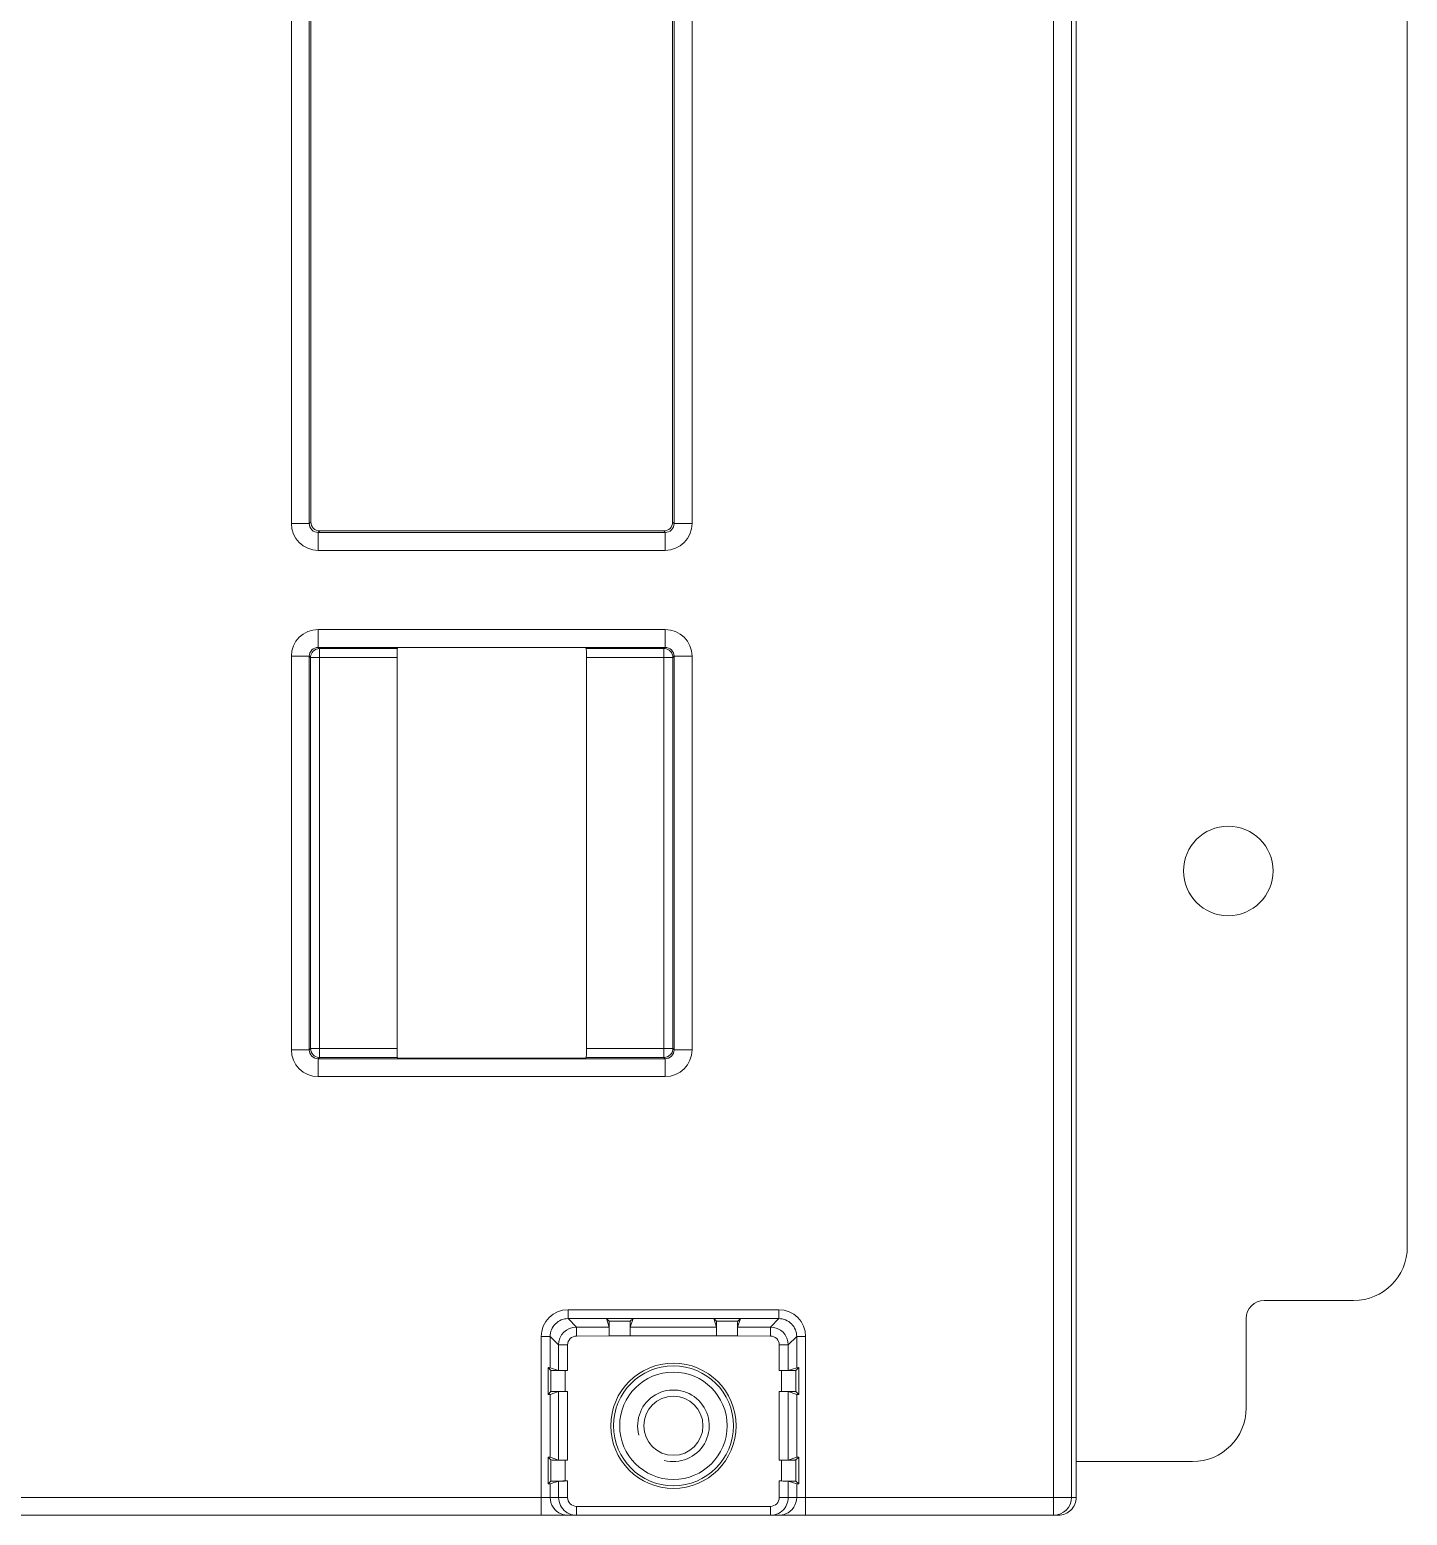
# Model space of a CAD drawing. Header units: millimetres. Extents: x 33157 to 59611, y -29750 to 1750.
# Drawn here: x 55073.7 to 55150.7, y -4362.7 to -4279.7 of the extents above; entities that cross this region are included whole.
import ezdxf

# ---------------------------------------------------------------- set-up
doc = ezdxf.new("R2010")
doc.units = ezdxf.units.MM
doc.layers.get('0').update_dxf_attribs({"lineweight": 18})
doc.layers.add('YOUCEGUDINGEDXF_CONTINUOUS_LINE', color=7, linetype='Continuous', lineweight=18)

msp = doc.modelspace()

# ---------------------------------------------------------------- linework, layer by layer
at = {"lineweight": 9}
for p, q in [((55130.942, -4196.655), (55130.942, -4362.655)), ((55131.942, -4197.655), (55131.942, -4361.655)), ((55132.207, -4197.655), (55132.207, -4361.655)), ((55088.366, -4252.414), (55088.366, -4307.246)), ((55089.366, -4252.414), (55089.366, -4307.246)), ((55089.451, -4252.499), (55089.451, -4307.161)), ((55109.663, -4252.499), (55109.663, -4307.161)), ((55109.748, -4252.414), (55109.748, -4307.246)), ((55110.748, -4252.414), (55110.748, -4307.246)), ((55089.866, -4307.746), (55089.866, -4308.746)), ((55109.248, -4307.746), (55109.248, -4308.746)), ((55089.866, -4313.164), (55089.866, -4314.164)), ((55109.248, -4313.164), (55109.248, -4314.164)), ((55089.934, -4314.232), (55089.934, -4337.078)), ((55109.18, -4314.232), (55109.18, -4337.078)), ((55088.366, -4314.664), (55088.366, -4336.646)), ((55089.366, -4314.664), (55089.366, -4336.646)), ((55089.434, -4314.732), (55089.434, -4336.578)), ((55094.27, -4314.732), (55094.27, -4336.578)), ((55104.844, -4314.732), (55104.844, -4336.578)), ((55109.68, -4314.732), (55109.68, -4336.578)), ((55109.748, -4314.664), (55109.748, -4336.646)), ((55110.748, -4314.664), (55110.748, -4336.646)), ((55089.866, -4337.146), (55089.866, -4338.146)), ((55109.248, -4337.146), (55109.248, -4338.146)), ((55103.819, -4351.168), (55103.819, -4351.668)), ((55115.595, -4351.168), (55115.595, -4351.668)), ((55104.291, -4352.14), (55104.291, -4352.64)), ((55115.122, -4352.14), (55115.122, -4352.64)), ((55102.32, -4352.667), (55102.32, -4362.655)), ((55102.82, -4352.667), (55102.82, -4354.409)), ((55103.292, -4353.139), (55103.292, -4354.566)), ((55103.792, -4353.139), (55103.792, -4354.571)), ((55115.622, -4353.139), (55115.622, -4354.571)), ((55116.122, -4353.139), (55116.122, -4354.566)), ((55116.594, -4352.667), (55116.594, -4354.409)), ((55117.094, -4352.667), (55117.094, -4362.655)), ((55102.709, -4354.407), (55102.709, -4355.903)), ((55102.866, -4354.564), (55102.866, -4355.746)), ((55103.666, -4354.571), (55103.666, -4355.739)), ((55115.748, -4354.571), (55115.748, -4355.739)), ((55116.548, -4354.564), (55116.548, -4355.746)), ((55116.705, -4354.407), (55116.705, -4355.903)), ((55103.292, -4355.743), (55103.292, -4359.566)), ((55103.792, -4355.739), (55103.792, -4359.571)), ((55115.622, -4355.739), (55115.622, -4359.571)), ((55116.122, -4355.743), (55116.122, -4359.566)), ((55102.82, -4355.901), (55102.82, -4359.409)), ((55116.594, -4355.901), (55116.594, -4359.409)), ((55102.709, -4359.407), (55102.709, -4360.903)), ((55102.866, -4359.564), (55102.866, -4360.746)), ((55103.666, -4359.571), (55103.666, -4360.739)), ((55115.748, -4359.571), (55115.748, -4360.739)), ((55116.548, -4359.564), (55116.548, -4360.746)), ((55116.705, -4359.407), (55116.705, -4360.903)), ((55103.292, -4360.743), (55103.292, -4361.655)), ((55103.792, -4360.739), (55103.792, -4361.655)), ((55115.622, -4360.739), (55115.622, -4361.655)), ((55116.122, -4360.743), (55116.122, -4361.655)), ((55102.82, -4360.901), (55102.82, -4361.655)), ((55116.594, -4360.901), (55116.594, -4361.655)), ((55104.292, -4362.155), (55104.292, -4362.655)), ((55115.122, -4362.155), (55115.122, -4362.655))]:
    msp.add_line(p, q, dxfattribs=at)
for points in [[(55088.366, -4307.246), (55088.366, -4307.246), (55089.366, -4307.246), (55089.366, -4307.246)], [(55088.366, -4307.246), (55088.366, -4308.075), (55089.037, -4308.746), (55089.866, -4308.746)], [(55089.451, -4307.161), (55089.451, -4307.161), (55089.366, -4307.246), (55089.366, -4307.246)], [(55089.451, -4307.161), (55089.451, -4307.437), (55089.675, -4307.661), (55089.951, -4307.661)], [(55109.163, -4307.661), (55109.163, -4307.661), (55089.951, -4307.661), (55089.951, -4307.661)], [(55089.951, -4307.661), (55089.951, -4307.661), (55089.866, -4307.746), (55089.866, -4307.746)], [(55109.163, -4307.661), (55109.163, -4307.661), (55109.248, -4307.746), (55109.248, -4307.746)], [(55109.163, -4307.661), (55109.439, -4307.661), (55109.663, -4307.437), (55109.663, -4307.161)], [(55109.248, -4308.746), (55110.077, -4308.746), (55110.748, -4308.075), (55110.748, -4307.246)], [(55109.663, -4307.161), (55109.663, -4307.161), (55109.748, -4307.246), (55109.748, -4307.246)], [(55110.748, -4307.246), (55110.748, -4307.246), (55109.748, -4307.246), (55109.748, -4307.246)], [(55109.248, -4307.746), (55109.248, -4307.746), (55089.866, -4307.746), (55089.866, -4307.746)], [(55109.248, -4308.746), (55109.248, -4308.746), (55089.866, -4308.746), (55089.866, -4308.746)], [(55089.866, -4313.164), (55089.037, -4313.164), (55088.366, -4313.835), (55088.366, -4314.664)], [(55089.866, -4313.164), (55089.866, -4313.164), (55109.248, -4313.164), (55109.248, -4313.164)], [(55110.748, -4314.664), (55110.748, -4313.835), (55110.077, -4313.164), (55109.248, -4313.164)], [(55089.934, -4314.232), (55089.806, -4314.232), (55089.67, -4314.288), (55089.58, -4314.378)], [(55089.866, -4314.164), (55089.866, -4314.164), (55109.248, -4314.164), (55109.248, -4314.164)], [(55089.934, -4314.232), (55089.934, -4314.232), (55089.866, -4314.164), (55089.866, -4314.164)], [(55094.274, -4314.232), (55094.274, -4314.232), (55089.934, -4314.232), (55089.934, -4314.232)], [(55094.274, -4314.232), (55094.272, -4314.234), (55094.27, -4314.457), (55094.27, -4314.732)], [(55094.274, -4314.232), (55094.274, -4314.232), (55094.305, -4314.201), (55094.305, -4314.201)], [(55104.84, -4314.232), (55104.84, -4314.232), (55104.809, -4314.201), (55104.809, -4314.201)], [(55109.18, -4314.232), (55109.18, -4314.232), (55104.84, -4314.232), (55104.84, -4314.232)], [(55104.844, -4314.732), (55104.844, -4314.457), (55104.842, -4314.234), (55104.84, -4314.232)], [(55109.248, -4314.164), (55109.248, -4314.164), (55109.18, -4314.232), (55109.18, -4314.232)], [(55109.233, -4314.235), (55109.216, -4314.233), (55109.198, -4314.232), (55109.18, -4314.232)], [(55109.534, -4314.378), (55109.455, -4314.3), (55109.344, -4314.247), (55109.233, -4314.235)], [(55088.366, -4314.664), (55088.366, -4314.664), (55089.366, -4314.664), (55089.366, -4314.664)], [(55089.434, -4314.732), (55089.434, -4314.732), (55089.366, -4314.664), (55089.366, -4314.664)], [(55089.434, -4314.732), (55089.434, -4314.732), (55094.27, -4314.732), (55094.27, -4314.732)], [(55089.437, -4314.678), (55089.435, -4314.696), (55089.434, -4314.714), (55089.434, -4314.732)], [(55089.58, -4314.378), (55089.502, -4314.457), (55089.449, -4314.568), (55089.437, -4314.678)], [(55109.68, -4314.732), (55109.68, -4314.732), (55104.844, -4314.732), (55104.844, -4314.732)], [(55109.68, -4314.732), (55109.68, -4314.604), (55109.624, -4314.468), (55109.534, -4314.378)], [(55109.748, -4314.664), (55109.748, -4314.664), (55109.68, -4314.732), (55109.68, -4314.732)], [(55110.748, -4314.664), (55110.748, -4314.664), (55109.748, -4314.664), (55109.748, -4314.664)], [(55088.366, -4336.646), (55088.366, -4336.646), (55089.366, -4336.646), (55089.366, -4336.646)], [(55088.366, -4336.646), (55088.366, -4337.475), (55089.037, -4338.146), (55089.866, -4338.146)], [(55089.434, -4336.578), (55089.434, -4336.578), (55089.366, -4336.646), (55089.366, -4336.646)], [(55089.434, -4336.578), (55089.434, -4336.578), (55094.27, -4336.578), (55094.27, -4336.578)], [(55089.434, -4336.578), (55089.434, -4336.706), (55089.49, -4336.841), (55089.58, -4336.932)], [(55094.27, -4336.578), (55094.27, -4336.853), (55094.272, -4337.076), (55094.274, -4337.078)], [(55104.844, -4336.578), (55104.844, -4336.578), (55109.68, -4336.578), (55109.68, -4336.578)], [(55104.84, -4337.078), (55104.842, -4337.076), (55104.844, -4336.853), (55104.844, -4336.578)], [(55109.248, -4338.146), (55110.077, -4338.146), (55110.748, -4337.475), (55110.748, -4336.646)], [(55109.534, -4336.932), (55109.612, -4336.853), (55109.665, -4336.742), (55109.677, -4336.631)], [(55109.677, -4336.631), (55109.679, -4336.614), (55109.68, -4336.596), (55109.68, -4336.578)], [(55109.68, -4336.578), (55109.68, -4336.578), (55109.748, -4336.646), (55109.748, -4336.646)], [(55110.748, -4336.646), (55110.748, -4336.646), (55109.748, -4336.646), (55109.748, -4336.646)], [(55089.58, -4336.932), (55089.659, -4337.01), (55089.77, -4337.063), (55089.88, -4337.075)], [(55109.248, -4337.146), (55109.248, -4337.146), (55089.866, -4337.146), (55089.866, -4337.146)], [(55089.934, -4337.078), (55089.934, -4337.078), (55089.866, -4337.146), (55089.866, -4337.146)], [(55089.88, -4337.075), (55089.898, -4337.077), (55089.916, -4337.078), (55089.934, -4337.078)], [(55089.934, -4337.078), (55089.934, -4337.078), (55094.274, -4337.078), (55094.274, -4337.078)], [(55094.305, -4337.109), (55094.305, -4337.109), (55104.809, -4337.109), (55104.809, -4337.109)], [(55094.274, -4337.078), (55094.274, -4337.078), (55094.305, -4337.109), (55094.305, -4337.109)], [(55104.84, -4337.078), (55104.84, -4337.078), (55104.809, -4337.109), (55104.809, -4337.109)], [(55104.84, -4337.078), (55104.84, -4337.078), (55109.18, -4337.078), (55109.18, -4337.078)], [(55109.18, -4337.078), (55109.308, -4337.078), (55109.443, -4337.022), (55109.534, -4336.932)], [(55109.18, -4337.078), (55109.18, -4337.078), (55109.248, -4337.146), (55109.248, -4337.146)], [(55109.248, -4338.146), (55109.248, -4338.146), (55089.866, -4338.146), (55089.866, -4338.146)], [(55103.819, -4351.168), (55102.991, -4351.168), (55102.32, -4351.839), (55102.32, -4352.667)], [(55115.595, -4351.168), (55115.595, -4351.168), (55103.819, -4351.168), (55103.819, -4351.168)], [(55105.961, -4351.668), (55105.961, -4351.668), (55103.819, -4351.668), (55103.819, -4351.668)], [(55104.291, -4352.14), (55104.291, -4352.14), (55103.819, -4351.668), (55103.819, -4351.668)], [(55107.453, -4351.658), (55107.453, -4351.658), (55105.96, -4351.658), (55105.96, -4351.658)], [(55105.961, -4351.659), (55105.961, -4351.659), (55105.96, -4351.658), (55105.96, -4351.658)], [(55106.116, -4351.814), (55106.116, -4351.814), (55105.961, -4351.663), (55105.961, -4351.663)], [(55105.961, -4351.668), (55105.961, -4351.668), (55106.118, -4352.14), (55106.118, -4352.14)], [(55107.453, -4351.668), (55107.453, -4351.668), (55107.295, -4352.14), (55107.295, -4352.14)], [(55107.298, -4351.814), (55107.298, -4351.814), (55107.453, -4351.658), (55107.453, -4351.658)], [(55111.961, -4351.668), (55111.961, -4351.668), (55107.453, -4351.668), (55107.453, -4351.668)], [(55113.453, -4351.658), (55113.453, -4351.658), (55111.96, -4351.658), (55111.96, -4351.658)], [(55111.961, -4351.659), (55111.961, -4351.659), (55111.96, -4351.658), (55111.96, -4351.658)], [(55112.116, -4351.814), (55112.116, -4351.814), (55111.961, -4351.663), (55111.961, -4351.663)], [(55111.961, -4351.668), (55111.961, -4351.668), (55112.118, -4352.14), (55112.118, -4352.14)], [(55113.453, -4351.668), (55113.453, -4351.668), (55113.295, -4352.14), (55113.295, -4352.14)], [(55113.298, -4351.814), (55113.298, -4351.814), (55113.453, -4351.658), (55113.453, -4351.658)], [(55115.595, -4351.668), (55115.595, -4351.668), (55113.453, -4351.668), (55113.453, -4351.668)], [(55115.122, -4352.14), (55115.122, -4352.14), (55115.595, -4351.668), (55115.595, -4351.668)], [(55117.094, -4352.667), (55117.094, -4351.839), (55116.423, -4351.168), (55115.595, -4351.168)], [(55104.291, -4352.14), (55103.739, -4352.14), (55103.292, -4352.587), (55103.292, -4353.139)], [(55106.118, -4352.14), (55106.118, -4352.14), (55104.291, -4352.14), (55104.291, -4352.14)], [(55107.298, -4351.814), (55107.298, -4351.814), (55106.116, -4351.814), (55106.116, -4351.814)], [(55112.118, -4352.14), (55112.118, -4352.14), (55107.295, -4352.14), (55107.295, -4352.14)], [(55113.298, -4351.814), (55113.298, -4351.814), (55112.116, -4351.814), (55112.116, -4351.814)], [(55115.122, -4352.14), (55115.122, -4352.14), (55113.295, -4352.14), (55113.295, -4352.14)], [(55116.122, -4353.139), (55116.122, -4352.587), (55115.675, -4352.14), (55115.122, -4352.14)], [(55102.32, -4352.667), (55102.32, -4352.667), (55102.82, -4352.667), (55102.82, -4352.667)], [(55103.292, -4353.139), (55103.292, -4353.139), (55102.82, -4352.667), (55102.82, -4352.667)], [(55103.792, -4353.139), (55103.792, -4353.139), (55103.292, -4353.139), (55103.292, -4353.139)], [(55106.123, -4352.627), (55106.123, -4352.627), (55104.291, -4352.64), (55104.291, -4352.64)], [(55113.291, -4352.627), (55113.291, -4352.627), (55106.123, -4352.627), (55106.123, -4352.627)], [(55115.122, -4352.64), (55115.122, -4352.64), (55113.291, -4352.627), (55113.291, -4352.627)], [(55115.622, -4353.139), (55115.622, -4353.139), (55116.122, -4353.139), (55116.122, -4353.139)], [(55116.122, -4353.139), (55116.122, -4353.139), (55116.594, -4352.667), (55116.594, -4352.667)], [(55117.094, -4352.667), (55117.094, -4352.667), (55116.594, -4352.667), (55116.594, -4352.667)], [(55102.866, -4354.564), (55102.866, -4354.564), (55102.709, -4354.407), (55102.709, -4354.407)], [(55102.82, -4354.409), (55102.817, -4354.408), (55102.778, -4354.407), (55102.709, -4354.407)], [(55102.82, -4354.409), (55102.82, -4354.409), (55103.292, -4354.566), (55103.292, -4354.566)], [(55102.866, -4354.564), (55102.87, -4354.568), (55103.227, -4354.571), (55103.666, -4354.571)], [(55103.292, -4354.566), (55103.299, -4354.569), (55103.52, -4354.571), (55103.792, -4354.571)], [(55103.792, -4354.571), (55103.792, -4354.571), (55103.666, -4354.571), (55103.666, -4354.571)], [(55115.622, -4354.571), (55115.622, -4354.571), (55115.748, -4354.571), (55115.748, -4354.571)], [(55116.594, -4354.409), (55116.594, -4354.409), (55116.122, -4354.566), (55116.122, -4354.566)], [(55116.548, -4354.564), (55116.548, -4354.564), (55116.705, -4354.407), (55116.705, -4354.407)], [(55116.705, -4354.407), (55116.636, -4354.407), (55116.597, -4354.408), (55116.594, -4354.409)], [(55102.866, -4355.746), (55102.866, -4355.746), (55102.709, -4355.903), (55102.709, -4355.903)], [(55102.82, -4355.901), (55102.82, -4355.901), (55103.292, -4355.743), (55103.292, -4355.743)], [(55103.792, -4355.739), (55103.792, -4355.739), (55103.666, -4355.739), (55103.666, -4355.739)], [(55115.622, -4355.739), (55115.622, -4355.739), (55115.748, -4355.739), (55115.748, -4355.739)], [(55116.122, -4355.743), (55116.115, -4355.741), (55115.893, -4355.739), (55115.622, -4355.739)], [(55116.548, -4355.746), (55116.544, -4355.742), (55116.187, -4355.739), (55115.748, -4355.739)], [(55116.594, -4355.901), (55116.594, -4355.901), (55116.122, -4355.743), (55116.122, -4355.743)], [(55116.548, -4355.746), (55116.548, -4355.746), (55116.705, -4355.903), (55116.705, -4355.903)], [(55102.709, -4355.903), (55102.778, -4355.903), (55102.817, -4355.902), (55102.82, -4355.901)], [(55116.594, -4355.901), (55116.597, -4355.902), (55116.636, -4355.903), (55116.705, -4355.903)], [(55102.866, -4359.564), (55102.866, -4359.564), (55102.709, -4359.407), (55102.709, -4359.407)], [(55102.82, -4359.409), (55102.817, -4359.408), (55102.778, -4359.407), (55102.709, -4359.407)], [(55102.82, -4359.409), (55102.82, -4359.409), (55103.292, -4359.566), (55103.292, -4359.566)], [(55102.866, -4359.564), (55102.87, -4359.568), (55103.227, -4359.571), (55103.666, -4359.571)], [(55103.292, -4359.566), (55103.299, -4359.569), (55103.52, -4359.571), (55103.792, -4359.571)], [(55103.792, -4359.571), (55103.792, -4359.571), (55103.666, -4359.571), (55103.666, -4359.571)], [(55115.622, -4359.571), (55115.622, -4359.571), (55115.748, -4359.571), (55115.748, -4359.571)], [(55116.594, -4359.409), (55116.594, -4359.409), (55116.122, -4359.566), (55116.122, -4359.566)], [(55116.548, -4359.564), (55116.548, -4359.564), (55116.705, -4359.407), (55116.705, -4359.407)], [(55116.705, -4359.407), (55116.636, -4359.407), (55116.597, -4359.408), (55116.594, -4359.409)], [(55102.866, -4360.746), (55102.866, -4360.746), (55102.709, -4360.903), (55102.709, -4360.903)], [(55102.82, -4360.901), (55102.82, -4360.901), (55103.292, -4360.743), (55103.292, -4360.743)], [(55103.792, -4360.739), (55103.792, -4360.739), (55103.666, -4360.739), (55103.666, -4360.739)], [(55115.622, -4360.739), (55115.622, -4360.739), (55115.748, -4360.739), (55115.748, -4360.739)], [(55116.122, -4360.743), (55116.115, -4360.741), (55115.893, -4360.739), (55115.622, -4360.739)], [(55116.548, -4360.746), (55116.544, -4360.742), (55116.187, -4360.739), (55115.748, -4360.739)], [(55116.594, -4360.901), (55116.594, -4360.901), (55116.122, -4360.743), (55116.122, -4360.743)], [(55116.548, -4360.746), (55116.548, -4360.746), (55116.705, -4360.903), (55116.705, -4360.903)], [(55102.709, -4360.903), (55102.778, -4360.903), (55102.817, -4360.902), (55102.82, -4360.901)], [(55116.594, -4360.901), (55116.597, -4360.902), (55116.636, -4360.903), (55116.705, -4360.903)], [(55070.622, -4361.655), (55070.622, -4361.655), (55103.792, -4361.655), (55103.792, -4361.655)], [(55102.82, -4361.655), (55102.82, -4362.059), (55103.063, -4362.424), (55103.437, -4362.579)], [(55103.292, -4361.655), (55103.292, -4361.971), (55103.441, -4362.268), (55103.694, -4362.456)], [(55103.694, -4362.456), (55103.749, -4362.498), (55103.808, -4362.533), (55103.871, -4362.562)], [(55103.792, -4361.655), (55103.792, -4361.931), (55104.016, -4362.155), (55104.292, -4362.155)], [(55104.292, -4362.155), (55104.292, -4362.155), (55115.122, -4362.155), (55115.122, -4362.155)], [(55115.122, -4362.155), (55115.398, -4362.155), (55115.622, -4361.931), (55115.622, -4361.655)], [(55115.122, -4362.655), (55115.438, -4362.655), (55115.735, -4362.506), (55115.924, -4362.253)], [(55115.622, -4361.655), (55115.622, -4361.655), (55132.207, -4361.655), (55132.207, -4361.655)], [(55115.924, -4362.253), (55115.965, -4362.198), (55116, -4362.138), (55116.029, -4362.076)], [(55115.977, -4362.579), (55116.351, -4362.424), (55116.594, -4362.059), (55116.594, -4361.655)], [(55116.029, -4362.076), (55116.09, -4361.945), (55116.122, -4361.799), (55116.122, -4361.655)], [(55130.942, -4362.655), (55131.494, -4362.655), (55131.942, -4362.207), (55131.942, -4361.655)], [(54868.32, -4362.655), (54868.32, -4362.655), (55131.206, -4362.655), (55131.206, -4362.655)], [(55103.437, -4362.579), (55103.557, -4362.629), (55103.689, -4362.655), (55103.819, -4362.655)], [(55103.871, -4362.562), (55104.001, -4362.623), (55104.148, -4362.655), (55104.292, -4362.655)], [(55115.977, -4362.579), (55115.857, -4362.629), (55115.725, -4362.655), (55115.595, -4362.655)]]:
    msp.add_open_spline(points, degree=3, dxfattribs=at)
for points, knots in [([(55089.366, -4307.246), (55089.366, -4307.379), (55089.418, -4307.506), (55089.512, -4307.6), (55089.606, -4307.694), (55089.733, -4307.746), (55089.866, -4307.746)], [0, 0, 0, 0, 179036.687139, 179036.687139, 179036.687139, 358073.374278, 358073.374278, 358073.374278, 358073.374278]), ([(55109.248, -4307.746), (55109.381, -4307.746), (55109.508, -4307.694), (55109.602, -4307.6), (55109.696, -4307.506), (55109.748, -4307.379), (55109.748, -4307.246)], [0, 0, 0, 0, 179099.204893, 179099.204893, 179099.204893, 358198.409786, 358198.409786, 358198.409786, 358198.409786]), ([(55089.866, -4314.164), (55089.733, -4314.164), (55089.606, -4314.216), (55089.512, -4314.31), (55089.418, -4314.404), (55089.366, -4314.531), (55089.366, -4314.664)], [0, 0, 0, 0, 179048.342604, 179048.342604, 179048.342604, 358096.685208, 358096.685208, 358096.685208, 358096.685208]), ([(55109.748, -4314.664), (55109.748, -4314.531), (55109.696, -4314.404), (55109.602, -4314.31), (55109.508, -4314.216), (55109.381, -4314.164), (55109.248, -4314.164)], [0, 0, 0, 0, 179110.860182, 179110.860182, 179110.860182, 358221.720363, 358221.720363, 358221.720363, 358221.720363]), ([(55089.366, -4336.646), (55089.366, -4336.779), (55089.418, -4336.906), (55089.512, -4337), (55089.606, -4337.094), (55089.733, -4337.146), (55089.866, -4337.146)], [0, 0, 0, 0, 179087.438018, 179087.438018, 179087.438018, 358174.876035, 358174.876035, 358174.876035, 358174.876035]), ([(55109.248, -4337.146), (55109.381, -4337.146), (55109.508, -4337.094), (55109.602, -4337), (55109.696, -4336.906), (55109.748, -4336.779), (55109.748, -4336.646)], [0, 0, 0, 0, 179149.95405, 179149.95405, 179149.95405, 358299.9081, 358299.9081, 358299.9081, 358299.9081]), ([(55103.819, -4351.668), (55103.554, -4351.668), (55103.3, -4351.773), (55103.112, -4351.96), (55102.925, -4352.148), (55102.82, -4352.402), (55102.82, -4352.667)], [0, 0, 0, 0, 179155.323016, 179155.323016, 179155.323016, 358310.646032, 358310.646032, 358310.646032, 358310.646032]), ([(55116.594, -4352.667), (55116.594, -4352.402), (55116.489, -4352.148), (55116.302, -4351.96), (55116.114, -4351.773), (55115.86, -4351.668), (55115.595, -4351.668)], [0, 0, 0, 0, 179196.281407, 179196.281407, 179196.281407, 358392.562815, 358392.562815, 358392.562815, 358392.562815]), ([(55106.123, -4352.627), (55106.123, -4352.524), (55106.123, -4352.421), (55106.122, -4352.318), (55106.122, -4352.271), (55106.122, -4352.225), (55106.122, -4352.178), (55106.121, -4352.137), (55106.121, -4352.096), (55106.121, -4352.055), (55106.12, -4352.021), (55106.119, -4351.988), (55106.12, -4351.954), (55106.12, -4351.928), (55106.121, -4351.902), (55106.118, -4351.878), (55106.117, -4351.863), (55106.114, -4351.848), (55106.117, -4351.831), (55106.118, -4351.824), (55106.12, -4351.818), (55106.116, -4351.814)], [0, 0, 0, 0, 149852.37898, 149852.37898, 149852.37898, 299704.757961, 299704.757961, 299704.757961, 449557.136941, 449557.136941, 449557.136941, 599409.515922, 599409.515922, 599409.515922, 749261.894902, 749261.894902, 749261.894902, 899114.273883, 899114.273883, 899114.273883, 1048966.652863, 1048966.652863, 1048966.652863, 1048966.652863]), ([(55106.123, -4352.627), (55106.123, -4352.565), (55106.122, -4352.504), (55106.122, -4352.442), (55106.123, -4352.39), (55106.123, -4352.338), (55106.121, -4352.286), (55106.12, -4352.251), (55106.118, -4352.216), (55106.12, -4352.18), (55106.121, -4352.166), (55106.123, -4352.153), (55106.118, -4352.14)], [0, 0, 0, 0, 158869.699514, 158869.699514, 158869.699514, 317739.399029, 317739.399029, 317739.399029, 476609.098543, 476609.098543, 476609.098543, 635478.798057, 635478.798057, 635478.798057, 635478.798057]), ([(55107.298, -4351.814), (55107.294, -4351.818), (55107.296, -4351.824), (55107.297, -4351.831), (55107.299, -4351.848), (55107.297, -4351.863), (55107.295, -4351.878), (55107.293, -4351.902), (55107.294, -4351.928), (55107.294, -4351.954), (55107.294, -4351.988), (55107.294, -4352.021), (55107.293, -4352.055), (55107.292, -4352.096), (55107.292, -4352.137), (55107.292, -4352.178), (55107.292, -4352.225), (55107.292, -4352.271), (55107.292, -4352.318), (55107.291, -4352.421), (55107.291, -4352.524), (55107.291, -4352.627)], [0, 0, 0, 0, 149855.619505, 149855.619505, 149855.619505, 299711.239009, 299711.239009, 299711.239009, 449566.858514, 449566.858514, 449566.858514, 599422.478019, 599422.478019, 599422.478019, 749278.097523, 749278.097523, 749278.097523, 899133.717028, 899133.717028, 899133.717028, 1048989.336533, 1048989.336533, 1048989.336533, 1048989.336533]), ([(55107.291, -4352.627), (55107.291, -4352.565), (55107.292, -4352.504), (55107.291, -4352.442), (55107.291, -4352.39), (55107.29, -4352.338), (55107.292, -4352.286), (55107.294, -4352.251), (55107.296, -4352.216), (55107.294, -4352.18), (55107.293, -4352.166), (55107.291, -4352.153), (55107.295, -4352.14)], [0, 0, 0, 0, 158872.933793, 158872.933793, 158872.933793, 317745.867586, 317745.867586, 317745.867586, 476618.801379, 476618.801379, 476618.801379, 635491.735172, 635491.735172, 635491.735172, 635491.735172]), ([(55112.123, -4352.627), (55112.123, -4352.524), (55112.123, -4352.421), (55112.122, -4352.318), (55112.122, -4352.271), (55112.122, -4352.225), (55112.122, -4352.178), (55112.121, -4352.137), (55112.121, -4352.096), (55112.121, -4352.055), (55112.12, -4352.021), (55112.119, -4351.988), (55112.12, -4351.954), (55112.12, -4351.928), (55112.121, -4351.902), (55112.118, -4351.878), (55112.117, -4351.863), (55112.114, -4351.848), (55112.117, -4351.831), (55112.118, -4351.824), (55112.12, -4351.818), (55112.116, -4351.814)], [0, 0, 0, 0, 149868.044986, 149868.044986, 149868.044986, 299736.089972, 299736.089972, 299736.089972, 449604.134958, 449604.134958, 449604.134958, 599472.179944, 599472.179944, 599472.179944, 749340.22493, 749340.22493, 749340.22493, 899208.269916, 899208.269916, 899208.269916, 1049076.314902, 1049076.314902, 1049076.314902, 1049076.314902]), ([(55112.123, -4352.627), (55112.123, -4352.565), (55112.122, -4352.504), (55112.122, -4352.442), (55112.123, -4352.39), (55112.123, -4352.338), (55112.121, -4352.286), (55112.12, -4352.251), (55112.118, -4352.216), (55112.12, -4352.18), (55112.121, -4352.166), (55112.123, -4352.153), (55112.118, -4352.14)], [0, 0, 0, 0, 158886.272009, 158886.272009, 158886.272009, 317772.544018, 317772.544018, 317772.544018, 476658.816028, 476658.816028, 476658.816028, 635545.088037, 635545.088037, 635545.088037, 635545.088037]), ([(55113.298, -4351.814), (55113.294, -4351.818), (55113.296, -4351.824), (55113.297, -4351.831), (55113.299, -4351.848), (55113.297, -4351.863), (55113.295, -4351.878), (55113.293, -4351.902), (55113.294, -4351.928), (55113.294, -4351.954), (55113.294, -4351.988), (55113.294, -4352.021), (55113.293, -4352.055), (55113.292, -4352.096), (55113.292, -4352.137), (55113.292, -4352.178), (55113.292, -4352.225), (55113.292, -4352.271), (55113.292, -4352.318), (55113.291, -4352.421), (55113.291, -4352.524), (55113.291, -4352.627)], [0, 0, 0, 0, 149871.285514, 149871.285514, 149871.285514, 299742.571029, 299742.571029, 299742.571029, 449613.856543, 449613.856543, 449613.856543, 599485.142058, 599485.142058, 599485.142058, 749356.427572, 749356.427572, 749356.427572, 899227.713086, 899227.713086, 899227.713086, 1049098.998601, 1049098.998601, 1049098.998601, 1049098.998601]), ([(55113.291, -4352.627), (55113.291, -4352.565), (55113.292, -4352.504), (55113.291, -4352.442), (55113.291, -4352.39), (55113.29, -4352.338), (55113.292, -4352.286), (55113.294, -4352.251), (55113.296, -4352.216), (55113.294, -4352.18), (55113.293, -4352.166), (55113.291, -4352.153), (55113.295, -4352.14)], [0, 0, 0, 0, 158889.506289, 158889.506289, 158889.506289, 317779.012579, 317779.012579, 317779.012579, 476668.518868, 476668.518868, 476668.518868, 635558.025157, 635558.025157, 635558.025157, 635558.025157]), ([(55104.291, -4352.64), (55104.159, -4352.64), (55104.032, -4352.692), (55103.938, -4352.786), (55103.844, -4352.88), (55103.792, -4353.007), (55103.792, -4353.139)], [0, 0, 0, 0, 179159.71127, 179159.71127, 179159.71127, 358319.422541, 358319.422541, 358319.422541, 358319.422541]), ([(55115.622, -4353.139), (55115.622, -4353.007), (55115.57, -4352.88), (55115.476, -4352.786), (55115.382, -4352.692), (55115.255, -4352.64), (55115.122, -4352.64)], [0, 0, 0, 0, 179195.588648, 179195.588648, 179195.588648, 358391.177295, 358391.177295, 358391.177295, 358391.177295]), ([(55113.207, -4357.655), (55113.207, -4355.722), (55111.64, -4354.155), (55109.707, -4354.155), (55107.774, -4354.155), (55106.207, -4355.722), (55106.207, -4357.655), (55106.207, -4359.588), (55107.774, -4361.155), (55109.707, -4361.155), (55111.64, -4361.155), (55113.207, -4359.588), (55113.207, -4357.655)], [0, 0, 0, 0, 158875.043214, 158875.043214, 158875.043214, 317750.086427, 317750.086427, 317750.086427, 476625.129641, 476625.129641, 476625.129641, 635500.172855, 635500.172855, 635500.172855, 635500.172855]), ([(55113.057, -4357.655), (55113.057, -4355.805), (55111.557, -4354.305), (55109.707, -4354.305), (55107.857, -4354.305), (55106.357, -4355.805), (55106.357, -4357.655), (55106.357, -4359.505), (55107.857, -4361.005), (55109.707, -4361.005), (55111.557, -4361.005), (55113.057, -4359.505), (55113.057, -4357.655)], [0, 0, 0, 0, 158875.599589, 158875.599589, 158875.599589, 317751.199178, 317751.199178, 317751.199178, 476626.798767, 476626.798767, 476626.798767, 635502.398356, 635502.398356, 635502.398356, 635502.398356]), ([(55112.707, -4357.655), (55112.707, -4355.998), (55111.364, -4354.655), (55109.707, -4354.655), (55108.05, -4354.655), (55106.707, -4355.998), (55106.707, -4357.655), (55106.707, -4359.312), (55108.05, -4360.655), (55109.707, -4360.655), (55111.364, -4360.655), (55112.707, -4359.312), (55112.707, -4357.655)], [0, 0, 0, 0, 158876.897919, 158876.897919, 158876.897919, 317753.795837, 317753.795837, 317753.795837, 476630.693756, 476630.693756, 476630.693756, 635507.591674, 635507.591674, 635507.591674, 635507.591674]), ([(55115.72, -4354.571), (55115.825, -4354.571), (55115.929, -4354.571), (55116.033, -4354.57), (55116.08, -4354.57), (55116.128, -4354.57), (55116.175, -4354.57), (55116.217, -4354.57), (55116.259, -4354.569), (55116.301, -4354.569), (55116.336, -4354.568), (55116.37, -4354.567), (55116.405, -4354.568), (55116.431, -4354.568), (55116.457, -4354.569), (55116.482, -4354.567), (55116.498, -4354.565), (55116.513, -4354.562), (55116.531, -4354.565), (55116.537, -4354.566), (55116.544, -4354.568), (55116.548, -4354.564)], [0, 0, 0, 0, 149882.126614, 149882.126614, 149882.126614, 299764.253228, 299764.253228, 299764.253228, 449646.379841, 449646.379841, 449646.379841, 599528.506455, 599528.506455, 599528.506455, 749410.633069, 749410.633069, 749410.633069, 899292.759683, 899292.759683, 899292.759683, 1049174.886296, 1049174.886296, 1049174.886296, 1049174.886296]), ([(55115.72, -4354.571), (55115.772, -4354.571), (55115.822, -4354.57), (55115.874, -4354.57), (55115.917, -4354.57), (55115.96, -4354.571), (55116.003, -4354.569), (55116.031, -4354.568), (55116.06, -4354.566), (55116.089, -4354.568), (55116.1, -4354.569), (55116.112, -4354.57), (55116.122, -4354.566)], [0, 0, 0, 0, 158900.284198, 158900.284198, 158900.284198, 317800.568396, 317800.568396, 317800.568396, 476700.852594, 476700.852594, 476700.852594, 635601.136791, 635601.136791, 635601.136791, 635601.136791]), ([(55103.693, -4355.739), (55103.589, -4355.739), (55103.485, -4355.739), (55103.381, -4355.74), (55103.333, -4355.74), (55103.286, -4355.74), (55103.238, -4355.74), (55103.196, -4355.74), (55103.154, -4355.74), (55103.113, -4355.741), (55103.078, -4355.742), (55103.044, -4355.742), (55103.009, -4355.742), (55102.983, -4355.742), (55102.956, -4355.741), (55102.931, -4355.743), (55102.916, -4355.745), (55102.901, -4355.747), (55102.883, -4355.745), (55102.877, -4355.744), (55102.87, -4355.742), (55102.866, -4355.746)], [0, 0, 0, 0, 149849.577244, 149849.577244, 149849.577244, 299699.154489, 299699.154489, 299699.154489, 449548.731733, 449548.731733, 449548.731733, 599398.308978, 599398.308978, 599398.308978, 749247.886222, 749247.886222, 749247.886222, 899097.463466, 899097.463466, 899097.463466, 1048947.040711, 1048947.040711, 1048947.040711, 1048947.040711]), ([(55103.693, -4355.739), (55103.642, -4355.739), (55103.591, -4355.74), (55103.54, -4355.74), (55103.497, -4355.74), (55103.454, -4355.739), (55103.411, -4355.741), (55103.382, -4355.742), (55103.354, -4355.744), (55103.325, -4355.742), (55103.313, -4355.741), (55103.302, -4355.74), (55103.292, -4355.743)], [0, 0, 0, 0, 158867.557086, 158867.557086, 158867.557086, 317735.114172, 317735.114172, 317735.114172, 476602.671258, 476602.671258, 476602.671258, 635470.228344, 635470.228344, 635470.228344, 635470.228344]), ([(55109.189, -4359.587), (55110.064, -4359.821), (55110.986, -4359.439), (55111.439, -4358.655), (55111.892, -4357.871), (55111.761, -4356.881), (55111.121, -4356.241), (55110.481, -4355.601), (55109.491, -4355.47), (55108.707, -4355.923), (55107.923, -4356.375), (55107.541, -4357.298), (55107.775, -4358.173)], [0, 0, 0, 0, 158884.109073, 158884.109073, 158884.109073, 317768.218146, 317768.218146, 317768.218146, 476652.327218, 476652.327218, 476652.327218, 635536.436291, 635536.436291, 635536.436291, 635536.436291]), ([(55111.357, -4357.655), (55111.357, -4356.744), (55110.618, -4356.005), (55109.707, -4356.005), (55108.796, -4356.005), (55108.057, -4356.744), (55108.057, -4357.655), (55108.057, -4358.566), (55108.796, -4359.305), (55109.707, -4359.305), (55110.618, -4359.305), (55111.357, -4358.566), (55111.357, -4357.655)], [0, 0, 0, 0, 158881.906048, 158881.906048, 158881.906048, 317763.812096, 317763.812096, 317763.812096, 476645.718143, 476645.718143, 476645.718143, 635527.624191, 635527.624191, 635527.624191, 635527.624191]), ([(55115.72, -4359.571), (55115.825, -4359.571), (55115.929, -4359.571), (55116.033, -4359.57), (55116.08, -4359.57), (55116.128, -4359.57), (55116.175, -4359.57), (55116.217, -4359.57), (55116.259, -4359.569), (55116.301, -4359.569), (55116.336, -4359.568), (55116.37, -4359.567), (55116.405, -4359.568), (55116.431, -4359.568), (55116.457, -4359.569), (55116.482, -4359.567), (55116.498, -4359.565), (55116.513, -4359.562), (55116.531, -4359.565), (55116.537, -4359.566), (55116.544, -4359.568), (55116.548, -4359.564)], [0, 0, 0, 0, 149888.986999, 149888.986999, 149888.986999, 299777.973999, 299777.973999, 299777.973999, 449666.960998, 449666.960998, 449666.960998, 599555.947997, 599555.947997, 599555.947997, 749444.934997, 749444.934997, 749444.934997, 899333.921996, 899333.921996, 899333.921996, 1049222.908995, 1049222.908995, 1049222.908995, 1049222.908995]), ([(55115.72, -4359.571), (55115.772, -4359.571), (55115.822, -4359.57), (55115.874, -4359.57), (55115.917, -4359.57), (55115.96, -4359.571), (55116.003, -4359.569), (55116.031, -4359.568), (55116.06, -4359.566), (55116.089, -4359.568), (55116.1, -4359.569), (55116.112, -4359.57), (55116.122, -4359.566)], [0, 0, 0, 0, 158907.938605, 158907.938605, 158907.938605, 317815.87721, 317815.87721, 317815.87721, 476723.815815, 476723.815815, 476723.815815, 635631.75442, 635631.75442, 635631.75442, 635631.75442]), ([(55103.693, -4360.739), (55103.589, -4360.739), (55103.485, -4360.739), (55103.381, -4360.74), (55103.333, -4360.74), (55103.286, -4360.74), (55103.238, -4360.74), (55103.196, -4360.74), (55103.154, -4360.74), (55103.113, -4360.741), (55103.078, -4360.742), (55103.044, -4360.742), (55103.009, -4360.742), (55102.983, -4360.742), (55102.956, -4360.741), (55102.931, -4360.743), (55102.916, -4360.745), (55102.901, -4360.747), (55102.883, -4360.745), (55102.877, -4360.744), (55102.87, -4360.742), (55102.866, -4360.746)], [0, 0, 0, 0, 149856.437949, 149856.437949, 149856.437949, 299712.875899, 299712.875899, 299712.875899, 449569.313848, 449569.313848, 449569.313848, 599425.751797, 599425.751797, 599425.751797, 749282.189746, 749282.189746, 749282.189746, 899138.627696, 899138.627696, 899138.627696, 1048995.065645, 1048995.065645, 1048995.065645, 1048995.065645]), ([(55103.693, -4360.739), (55103.642, -4360.739), (55103.591, -4360.74), (55103.54, -4360.74), (55103.497, -4360.74), (55103.454, -4360.739), (55103.411, -4360.741), (55103.382, -4360.742), (55103.354, -4360.744), (55103.325, -4360.742), (55103.313, -4360.741), (55103.302, -4360.74), (55103.292, -4360.743)], [0, 0, 0, 0, 158875.211832, 158875.211832, 158875.211832, 317750.423665, 317750.423665, 317750.423665, 476625.635497, 476625.635497, 476625.635497, 635500.847329, 635500.847329, 635500.847329, 635500.847329]), ([(55131.206, -4362.655), (55131.472, -4362.655), (55131.726, -4362.55), (55131.914, -4362.362), (55132.101, -4362.175), (55132.207, -4361.92), (55132.207, -4361.655)], [0, 0, 0, 0, 179262.72854, 179262.72854, 179262.72854, 358525.45708, 358525.45708, 358525.45708, 358525.45708])]:
    msp.add_open_spline(points, degree=3, knots=knots, dxfattribs=at)
at = {"layer": 'YOUCEGUDINGEDXF_CONTINUOUS_LINE', "color": 7, "linetype": 'Continuous'}
for p, q in [((55150.705, -4347.655), (55150.705, -4211.655)), ((55147.705, -4350.655), (55142.705, -4350.655)), ((55141.705, -4356.655), (55141.705, -4351.655)), ((55132.205, -4359.655), (55138.705, -4359.655))]:
    msp.add_line(p, q, dxfattribs=at)
msp.add_circle((55140.705, -4326.655), 2.5, dxfattribs=at)
for centre, radius, start, end in [((55147.705, -4347.655), 3, 270, 0), ((55142.705, -4351.655), 1, 90, 180), ((55138.705, -4356.655), 3, 270, 0)]:
    msp.add_arc(centre, radius, start, end, dxfattribs=at)

doc.saveas('drawing.dxf')
